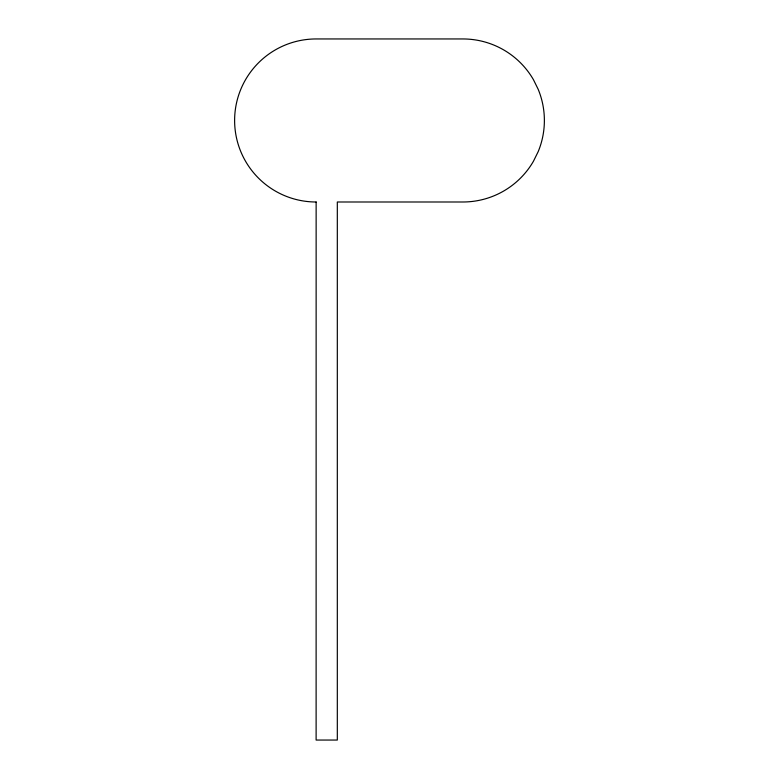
<?xml version="1.0" encoding="UTF-8"?>
<svg xmlns="http://www.w3.org/2000/svg" width="779" height="779" viewBox="0 0 779 779"><rect width="100%" height="100%" fill="white"/><g stroke="black" fill="none" stroke-linecap="round" stroke-linejoin="round"><path stroke-width="1.17" d="M316.138 201.995L316.118 740.05L337.317 740.05L337.317 201.995L462.862 201.995A81.522 81.522 0 0 0 533.459 161.234L538.172 151.671A81.522 81.522 0 0 0 538.172 89.273L533.459 79.711A81.522 81.522 0 0 0 462.862 38.95L316.138 38.95A81.522 81.522 0 0 0 234.615 120.472A81.522 81.522 0 0 0 316.138 201.995"/></g></svg>
